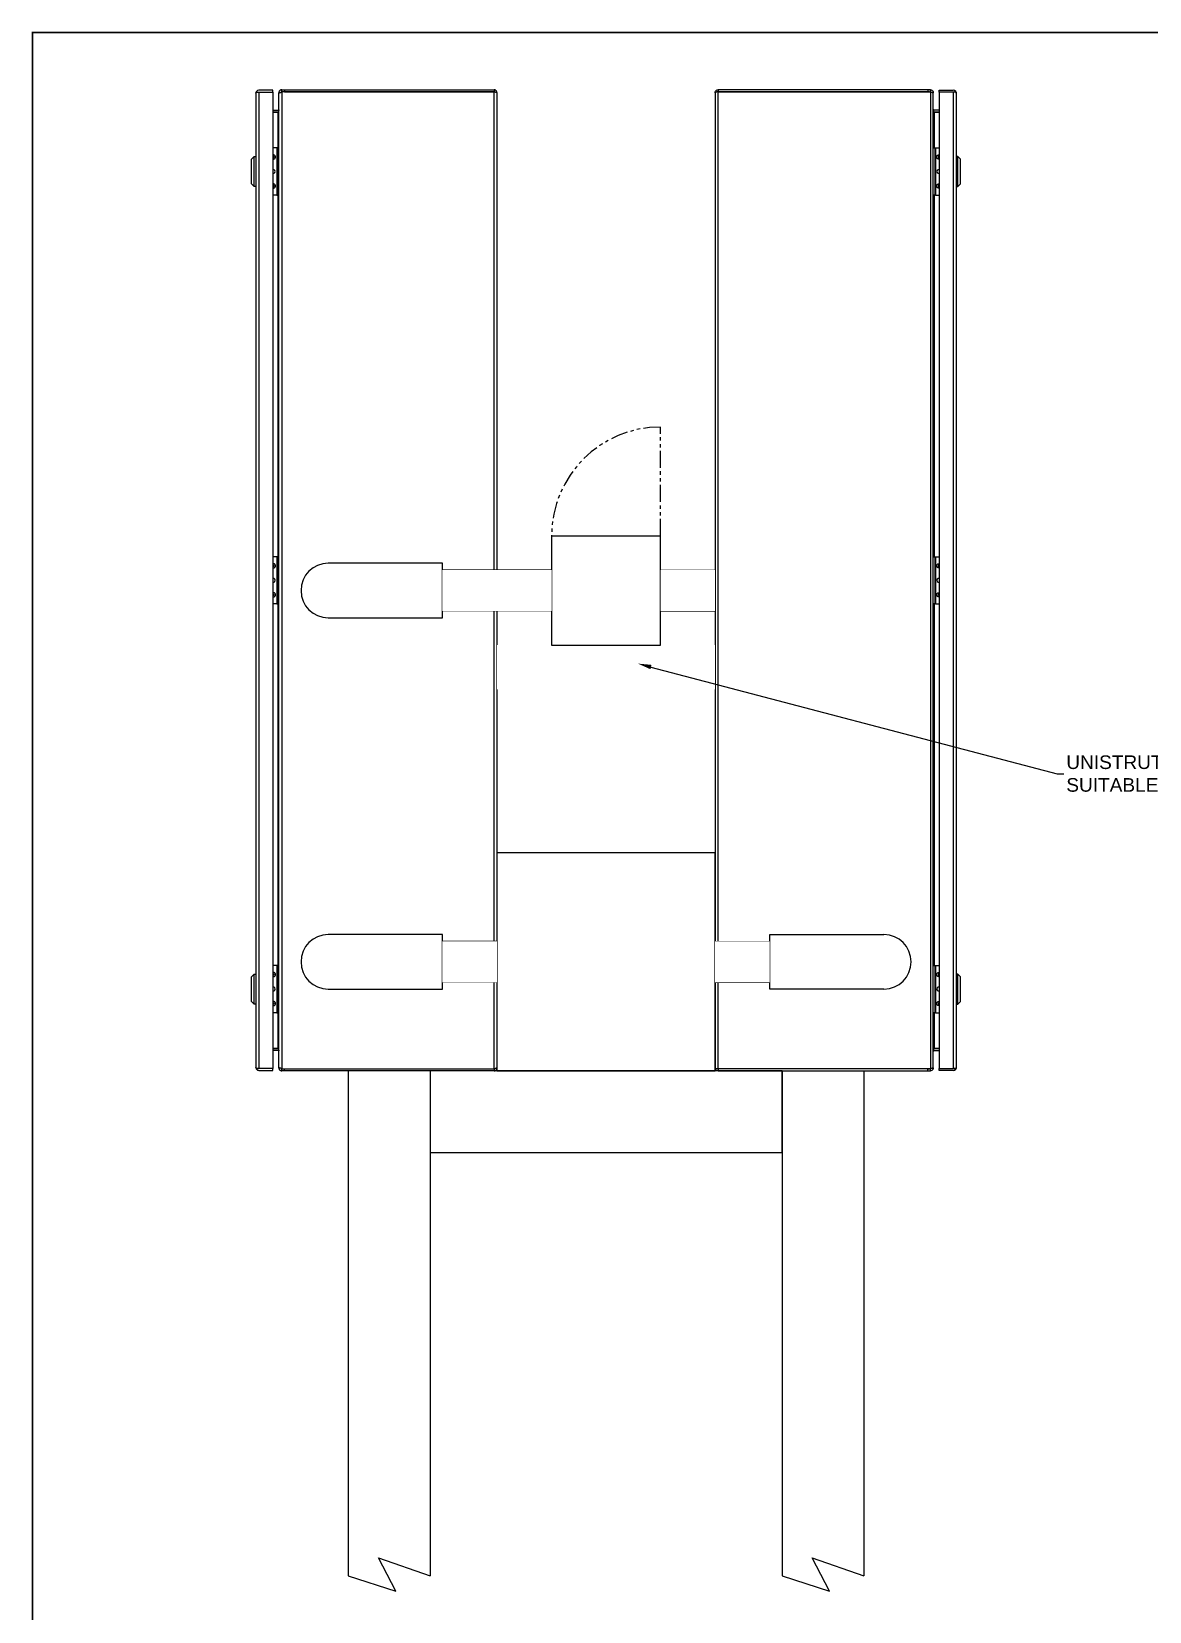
# Model space of a CAD drawing. Header units: inches. Extents: x -228 to 241, y -155 to 115.
# Drawn here: x -130.4 to -89.4, y -7.2 to 50.7 of the extents above; entities that cross this region are included whole.
import ezdxf
from ezdxf import colors
from ezdxf.entities.mleader import LeaderData, LeaderLine
from ezdxf.enums import TextEntityAlignment as Align
from ezdxf.math import Vec2, Vec3

# ---------------------------------------------------------------- set-up
doc = ezdxf.new("R2010")
doc.units = ezdxf.units.IN
doc.header["$MEASUREMENT"] = 0
doc.set_wipeout_variables(frame=1)
doc.linetypes.add('PHANTOM2', pattern=[1.25, 0.625, -0.125, 0.125, -0.125, 0.125, -0.125])
for name, color, linetype in [('BORDER', 3, 'Continuous'), ('DIM', 1, 'Continuous'), ('PANEL', 150, 'Continuous'), ('PERMSTRUCT', 4, 'Continuous'), ('TXT', 4, 'Continuous'), ('UNISTRUT', 60, 'Continuous'), ('WIREWAY', 253, 'Continuous')]:
    doc.layers.add(name, color=color, linetype=linetype)
doc.styles.add('Notes', font='arial.ttf', dxfattribs={"height": 0.125})
doc.styles.get("Standard").update_dxf_attribs({"font": 'arial.ttf'})

# ---------------------------------------------------------------- blocks, each defined once
blk = doc.blocks.new('B-BORDER')
at = {"layer": 'BORDER', "const_width": 0.01}
blk.add_lwpolyline([(34, 0), (34, 10), (18, 10), (18, 0), (34, 0)], dxfattribs=at)
at = {"layer": 'TXT'}
for tag, height, p in [('DRAWN_BY', 0.075, (29.2713, 0.5576)), ('SHEET', 0.075, (30.4722, 0.5576)), ('DWG_TITLE', 0.075, (32.384, 0.4864)), ('CHECKED_BY', 0.075, (29.2713, 0.4098)), ('DATE', 0.075, (30.4722, 0.4098)), ('REV', 0.125, (33.7822, 0.1077))]:
    blk.add_attdef(tag, text='', height=height, dxfattribs=at).set_placement(p, align=Align.MIDDLE_CENTER)
blk.add_attdef('FILENAME', (28.5264, 0.0864), '', height=0.075, dxfattribs=at)

msp = doc.modelspace()

# ---------------------------------------------------------------- linework, layer by layer
at = {"layer": 'PANEL'}
for p, q in [((-122.140428, 48.483741), (-122.140428, 48.48352)), ((-122.140428, 48.48333), (-122.140428, 48.483551)), ((-122.140428, 48.48352), (-122.140428, 48.483378)), ((-122.140428, 48.48333), (-122.140428, 12.730329)), ((-122.120324, 48.546087), (-122.083005, 48.519441)), ((-122.120324, 48.519251), (-122.032428, 48.519251)), ((-122.083005, 48.519441), (-122.032428, 48.519441)), ((-121.515428, 48.591331), (-122.032428, 48.591331)), ((-122.032428, 48.51933), (-121.515428, 48.51933)), ((-122.032428, 48.519251), (-121.515428, 48.519251)), ((-122.032428, 48.519251), (-122.032428, 12.694408)), ((-121.515428, 48.51933), (-121.515428, 48.591331)), ((-121.515428, 48.519251), (-121.515428, 12.694408)), ((-121.272354, 48.49933), (-121.298428, 48.49933)), ((-121.298428, 48.473257), (-121.298428, 48.49933)), ((-121.298428, 12.740978), (-121.298428, 48.473682)), ((-121.190428, 48.53533), (-121.190428, 48.60733)), ((-121.190428, 48.60733), (-121.095384, 48.60733)), ((-121.095384, 48.53533), (-121.190428, 48.53533)), ((-121.190428, 48.520389), (-121.190428, 12.694271)), ((-121.095384, 48.60733), (-121.095384, 48.53533)), ((-121.095384, 48.60733), (-113.406428, 48.60733)), ((-121.095384, 48.53533), (-113.406428, 48.53533)), ((-113.406428, 48.535219), (-121.095384, 48.535219)), ((-113.406428, 48.60733), (-113.406428, 48.53533)), ((-113.406428, 12.679441), (-113.406428, 48.535219)), ((-113.298428, 48.49933), (-113.298428, 12.715329)), ((-105.298428, 48.49933), (-105.298428, 12.715329)), ((-105.190428, 48.60733), (-105.190428, 48.53533)), ((-97.501473, 48.60733), (-105.190428, 48.60733)), ((-97.501473, 48.53533), (-105.190428, 48.53533)), ((-105.190428, 12.679441), (-105.190428, 48.535219)), ((-105.190428, 48.535219), (-97.501473, 48.535219)), ((-97.501473, 48.60733), (-97.501473, 48.53533)), ((-97.406428, 48.60733), (-97.501473, 48.60733)), ((-97.501473, 48.53533), (-97.406428, 48.53533)), ((-97.406428, 48.53533), (-97.406428, 48.60733)), ((-97.406428, 48.520389), (-97.406428, 12.694271)), ((-97.324502, 48.49933), (-97.298428, 48.49933)), ((-97.298428, 48.473257), (-97.298428, 48.49933)), ((-97.298428, 12.740978), (-97.298428, 48.473682)), ((-97.081428, 48.51933), (-97.081428, 48.591331)), ((-97.081428, 48.591331), (-96.564428, 48.591331)), ((-96.564428, 48.51933), (-97.081428, 48.51933)), ((-96.564428, 48.519251), (-97.081428, 48.519251)), ((-97.081428, 48.519251), (-97.081428, 12.694408)), ((-96.513851, 48.519441), (-96.564428, 48.519441)), ((-96.564428, 48.519251), (-96.564428, 12.694408)), ((-96.476533, 48.519251), (-96.564428, 48.519251)), ((-96.476533, 48.546087), (-96.513851, 48.519441)), ((-96.456429, 48.483741), (-96.456428, 48.48352)), ((-96.456428, 48.48333), (-96.456429, 48.483551)), ((-96.456428, 48.48352), (-96.456428, 48.483378)), ((-96.456428, 48.48333), (-96.456428, 12.730329)), ((-121.515428, 47.85733), (-121.334429, 47.85733)), ((-121.515428, 47.78533), (-121.334429, 47.78533)), ((-121.334429, 47.784918), (-121.515428, 47.784918)), ((-121.334429, 47.784918), (-121.322944, 47.784918)), ((-121.334429, 47.784918), (-121.334429, 46.47383)), ((-121.322944, 47.859212), (-121.309118, 47.818136)), ((-97.273913, 47.859212), (-97.287739, 47.818136)), ((-97.262428, 47.784918), (-97.273913, 47.784918)), ((-97.081428, 47.85733), (-97.262428, 47.85733)), ((-97.081428, 47.78533), (-97.262428, 47.78533)), ((-97.262428, 47.784918), (-97.081428, 47.784918)), ((-97.262428, 47.784918), (-97.262428, 46.47383)), ((-121.376428, 46.47383), (-121.515428, 46.47383)), ((-121.376428, 46.47383), (-121.376428, 44.74183)), ((-121.355428, 46.47383), (-121.376428, 46.47383)), ((-121.355428, 46.47383), (-121.355428, 44.74183)), ((-121.298428, 46.47383), (-121.355428, 46.47383)), ((-97.298428, 46.47383), (-97.241428, 46.47383)), ((-97.241428, 46.47383), (-97.241428, 44.74183)), ((-97.241428, 46.47383), (-97.220428, 46.47383)), ((-97.220428, 46.47383), (-97.220428, 44.74183)), ((-97.220428, 46.47383), (-97.081428, 46.47383)), ((-122.300428, 46.05633), (-122.200428, 46.156331)), ((-122.300428, 45.15633), (-122.300428, 46.05633)), ((-122.200428, 46.156331), (-122.140428, 46.156331)), ((-122.200428, 45.60633), (-122.200428, 46.156331)), ((-96.396428, 46.156331), (-96.456428, 46.156331)), ((-96.296428, 46.05633), (-96.396428, 46.156331)), ((-96.396428, 45.60633), (-96.396428, 46.156331)), ((-96.296428, 45.15633), (-96.296428, 46.05633)), ((-122.200428, 45.05633), (-122.200428, 45.60633)), ((-96.396428, 45.05633), (-96.396428, 45.60633)), ((-122.200428, 45.05633), (-122.300428, 45.15633)), ((-122.140428, 45.05633), (-122.200428, 45.05633)), ((-121.376428, 44.74183), (-121.515428, 44.74183)), ((-121.376428, 44.74183), (-121.355428, 44.74183)), ((-121.355428, 44.74183), (-121.298428, 44.74183)), ((-121.334429, 44.74183), (-121.334429, 31.47383)), ((-97.241428, 44.74183), (-97.298428, 44.74183)), ((-97.262428, 44.74183), (-97.262428, 31.47383)), ((-97.220428, 44.74183), (-97.241428, 44.74183)), ((-97.220428, 44.74183), (-97.081428, 44.74183)), ((-96.456428, 45.05633), (-96.396428, 45.05633)), ((-96.396428, 45.05633), (-96.296428, 45.15633)), ((-121.376428, 31.47383), (-121.515428, 31.47383)), ((-121.376428, 31.47383), (-121.376428, 29.74183)), ((-121.355428, 31.47383), (-121.376428, 31.47383)), ((-121.355428, 31.47383), (-121.355428, 29.74183)), ((-121.298428, 31.47383), (-121.355428, 31.47383)), ((-97.298428, 31.47383), (-97.241428, 31.47383)), ((-97.241428, 31.47383), (-97.241428, 29.74183)), ((-97.241428, 31.47383), (-97.220428, 31.47383)), ((-97.220428, 31.47383), (-97.220428, 29.74183)), ((-97.220428, 31.47383), (-97.081428, 31.47383)), ((-121.376428, 29.74183), (-121.515428, 29.74183)), ((-121.376428, 29.74183), (-121.355428, 29.74183)), ((-121.355428, 29.74183), (-121.298428, 29.74183)), ((-121.334429, 29.74183), (-121.334429, 16.473829)), ((-97.241428, 29.74183), (-97.298428, 29.74183)), ((-97.262428, 29.74183), (-97.262428, 16.473829)), ((-97.220428, 29.74183), (-97.241428, 29.74183)), ((-97.220428, 29.74183), (-97.081428, 29.74183)), ((-121.376428, 16.473829), (-121.515428, 16.473829)), ((-121.376428, 16.473829), (-121.376428, 14.74183)), ((-121.355428, 16.473829), (-121.376428, 16.473829)), ((-121.355428, 16.473829), (-121.355428, 14.74183)), ((-121.298428, 16.473829), (-121.355428, 16.473829)), ((-97.298428, 16.473829), (-97.241428, 16.473829)), ((-97.241428, 16.473829), (-97.241428, 14.74183)), ((-97.241428, 16.473829), (-97.220428, 16.473829)), ((-97.220428, 16.473829), (-97.220428, 14.74183)), ((-97.220428, 16.473829), (-97.081428, 16.473829)), ((-122.300428, 16.05733), (-122.200428, 16.15733)), ((-122.300428, 15.157329), (-122.300428, 16.05733)), ((-122.200428, 16.15733), (-122.140428, 16.15733)), ((-122.200428, 15.607329), (-122.200428, 16.15733)), ((-96.396428, 16.15733), (-96.456428, 16.15733)), ((-96.296428, 16.05733), (-96.396428, 16.15733)), ((-96.396428, 15.607329), (-96.396428, 16.15733)), ((-96.296428, 15.157329), (-96.296428, 16.05733)), ((-122.200428, 15.05733), (-122.300428, 15.157329)), ((-122.200428, 15.05733), (-122.200428, 15.607329)), ((-96.396428, 15.05733), (-96.396428, 15.607329)), ((-96.396428, 15.05733), (-96.296428, 15.157329)), ((-122.140428, 15.05733), (-122.200428, 15.05733)), ((-121.376428, 14.74183), (-121.515428, 14.74183)), ((-121.376428, 14.74183), (-121.355428, 14.74183)), ((-121.355428, 14.74183), (-121.298428, 14.74183)), ((-121.334429, 14.74183), (-121.334429, 13.429741)), ((-97.241428, 14.74183), (-97.298428, 14.74183)), ((-97.262428, 14.74183), (-97.262428, 13.429741)), ((-97.220428, 14.74183), (-97.241428, 14.74183)), ((-97.220428, 14.74183), (-97.081428, 14.74183)), ((-96.456428, 15.05733), (-96.396428, 15.05733)), ((-121.515428, 13.429741), (-121.334429, 13.429741)), ((-121.334429, 13.42933), (-121.515428, 13.42933)), ((-121.334429, 13.35733), (-121.515428, 13.35733)), ((-121.322944, 13.429741), (-121.334429, 13.429741)), ((-121.309118, 13.396524), (-121.322944, 13.355448)), ((-97.287739, 13.396524), (-97.273913, 13.355448)), ((-97.273913, 13.429741), (-97.262428, 13.429741)), ((-97.081428, 13.429741), (-97.262428, 13.429741)), ((-97.262428, 13.42933), (-97.081428, 13.42933)), ((-97.262428, 13.35733), (-97.081428, 13.35733)), ((-122.140428, 12.73011), (-122.140428, 12.730329)), ((-122.140428, 12.730329), (-122.140428, 12.730139)), ((-122.140428, 12.730139), (-122.140428, 12.72992)), ((-122.032428, 12.694408), (-122.120324, 12.694408)), ((-122.083005, 12.694218), (-122.120324, 12.667573)), ((-122.083005, 12.694218), (-122.032428, 12.694218)), ((-121.515428, 12.694408), (-122.032428, 12.694408)), ((-121.515428, 12.694329), (-122.032428, 12.694329)), ((-122.032428, 12.62233), (-121.515428, 12.62233)), ((-121.515428, 12.62233), (-121.515428, 12.694329)), ((-121.298428, 12.715329), (-121.298428, 12.740978)), ((-121.298428, 12.715329), (-121.271106, 12.715329)), ((-121.190428, 12.60733), (-121.190428, 12.679329)), ((-121.190428, 12.679329), (-121.095384, 12.679329)), ((-121.095384, 12.60733), (-121.190428, 12.60733)), ((-121.095384, 12.679441), (-113.406428, 12.679441)), ((-121.095384, 12.60733), (-121.095384, 12.679329)), ((-121.095384, 12.679329), (-113.406428, 12.679329)), ((-113.406428, 12.60733), (-121.095384, 12.60733)), ((-119.632678, 12.679329), (-119.632678, 12.679441)), ((-119.320178, 12.679441), (-119.320178, 12.679329)), ((-113.406428, 12.679329), (-113.406428, 12.60733)), ((-97.501473, 12.679441), (-105.190428, 12.679441)), ((-105.190428, 12.679329), (-105.190428, 12.60733)), ((-97.501473, 12.679329), (-105.190428, 12.679329)), ((-105.190428, 12.60733), (-97.501473, 12.60733)), ((-99.276678, 12.679441), (-99.276678, 12.679329)), ((-98.964178, 12.679329), (-98.964178, 12.679441)), ((-97.501473, 12.60733), (-97.501473, 12.679329)), ((-97.406428, 12.679329), (-97.501473, 12.679329)), ((-97.501473, 12.60733), (-97.406428, 12.60733)), ((-97.406428, 12.60733), (-97.406428, 12.679329)), ((-97.298428, 12.715329), (-97.325751, 12.715329)), ((-97.298428, 12.715329), (-97.298428, 12.740978)), ((-97.081428, 12.694408), (-96.564428, 12.694408)), ((-97.081428, 12.62233), (-97.081428, 12.694329)), ((-97.081428, 12.694329), (-96.564428, 12.694329)), ((-96.564428, 12.62233), (-97.081428, 12.62233)), ((-96.564428, 12.694408), (-96.476533, 12.694408)), ((-96.513851, 12.694218), (-96.564428, 12.694218)), ((-96.513851, 12.694218), (-96.476533, 12.667573)), ((-96.456429, 12.73011), (-96.456428, 12.730329)), ((-96.456428, 12.730139), (-96.456429, 12.72992)), ((-96.456428, 12.730329), (-96.456428, 12.730139))]:
    msp.add_line(p, q, dxfattribs=at)
for centre, radius, start, end in [((-122.032428, 48.48333), 0.108, 90, 144.47347928), ((-121.095384, 48.223219), 0.312, 90, 107.73593661), ((-97.501473, 48.223219), 0.312, 72.26406339, 90), ((-96.564428, 48.48333), 0.108, 35.52652072, 90), ((-121.334428, 47.89333), 0.036, 270, 288.6033869), ((-121.334428, 47.89333), 0.108, 270, 276.75402918), ((-97.262428, 47.89333), 0.108, 263.24597082, 270), ((-97.262428, 47.89333), 0.036, 251.3966131, 270), ((-121.495428, 46.139123), 0.022, 204.61997733, 155.38002267), ((-97.101428, 46.139123), 0.022, 24.61997733, 335.38002267), ((-121.495428, 45.60783), 0.068, 252.89536482, 107.10463518), ((-97.101428, 45.60783), 0.068, 72.89536482, 287.10463518), ((-121.495428, 45.076538), 0.022, 204.61997733, 155.38002267), ((-97.101428, 45.076538), 0.022, 24.61997733, 335.38002267), ((-121.495428, 31.139123), 0.022, 204.61997733, 155.38002267), ((-97.101428, 31.139123), 0.022, 24.61997733, 335.38002267), ((-121.495428, 30.60783), 0.068, 252.89536482, 107.10463518), ((-97.101428, 30.60783), 0.068, 72.89536482, 287.10463518), ((-121.495428, 30.076537), 0.022, 204.61997733, 155.38002267), ((-97.101428, 30.076537), 0.022, 24.61997733, 335.38002267), ((-121.495428, 16.139122), 0.022, 204.61997733, 155.38002267), ((-121.495428, 15.60783), 0.068, 252.89536482, 107.10463518), ((-97.101428, 15.60783), 0.068, 72.89536482, 287.10463518), ((-97.101428, 16.139122), 0.022, 24.61997733, 335.38002267), ((-121.495428, 15.076537), 0.022, 204.61997733, 155.38002267), ((-97.101428, 15.076537), 0.022, 24.61997733, 335.38002267), ((-121.334428, 13.32133), 0.108, 83.24597081, 90), ((-121.334428, 13.32133), 0.036, 71.39661291, 90), ((-97.262428, 13.32133), 0.108, 90, 96.75402919), ((-97.262428, 13.32133), 0.036, 90, 108.60338709), ((-122.032428, 12.73033), 0.108, 215.52652072, 270), ((-121.095384, 12.991441), 0.312, 252.26406339, 270), ((-97.501473, 12.991441), 0.312, 270, 287.73593661), ((-96.564428, 12.73033), 0.108, 270, 324.47347928)]:
    msp.add_arc(centre, radius, start, end, dxfattribs=at)
for points, knots in [([(-122.120324, 48.546087), (-122.123954, 48.540339), (-122.131214, 48.528846), (-122.138654, 48.507695), (-122.139792, 48.492323), (-122.140428, 48.483741)], [0, 0, 0, 0, 0.3064259275, 0.6127477556, 1, 1, 1, 1]), ([(-122.140428, 48.483551), (-122.140017, 48.487196), (-122.139195, 48.494486), (-122.132877, 48.506381), (-122.124821, 48.51464), (-122.120324, 48.519251)], [0, 0, 0, 0, 0.30642666, 0.612745307, 1, 1, 1, 1]), ([(-121.190428, 48.60733), (-121.197731, 48.60733), (-121.204898, 48.606597), (-121.21896, 48.60374), (-121.225929, 48.601581), (-121.239143, 48.595986), (-121.24539, 48.592572), (-121.257163, 48.584543), (-121.262695, 48.579899), (-121.272566, 48.569809), (-121.276971, 48.564325), (-121.284704, 48.552491), (-121.287954, 48.546244), (-121.295753, 48.526954), (-121.298428, 48.513085), (-121.298428, 48.49933)], [0, 0, 0, 0, 0.125, 0.125, 0.25, 0.25, 0.375, 0.375, 0.5, 0.5, 0.625, 0.625, 0.75, 0.75, 1, 1, 1, 1]), ([(-121.298428, 48.473682), (-121.297365, 48.47806), (-121.295124, 48.487286), (-121.276239, 48.498846), (-121.246891, 48.508855), (-121.216285, 48.515786), (-121.197047, 48.519211), (-121.190428, 48.520389)], [0, 0, 0, 0, 0.209542897, 0.441485789, 0.666196562, 0.885164447, 1, 1, 1, 1]), ([(-121.190428, 48.53533), (-121.195781, 48.534597), (-121.205671, 48.533243), (-121.217161, 48.52472), (-121.221141, 48.517692), (-121.223238, 48.513989)], [0, 0, 0, 0, 0.358172289, 0.661797397, 1, 1, 1, 1]), ([(-113.298428, 48.49933), (-113.299606, 48.511381), (-113.301997, 48.53584), (-113.320907, 48.568608), (-113.349155, 48.593351), (-113.379579, 48.605714), (-113.399187, 48.606894), (-113.406428, 48.60733)], [0, 0, 0, 0, 0.213133402, 0.432590847, 0.652050972, 0.871511802, 1, 1, 1, 1]), ([(-113.406428, 48.535219), (-113.399298, 48.533711), (-113.392282, 48.532226), (-113.378477, 48.529249), (-113.37162, 48.52774), (-113.358552, 48.524748), (-113.352351, 48.523267), (-113.340621, 48.520284), (-113.335063, 48.518771), (-113.325099, 48.515791), (-113.320631, 48.51431), (-113.312747, 48.511313), (-113.309378, 48.509808), (-113.301292, 48.505347), (-113.298428, 48.502347), (-113.298428, 48.49933)], [0, 0, 0, 0, 0.125, 0.125, 0.25, 0.25, 0.375, 0.375, 0.5, 0.5, 0.625, 0.625, 0.75, 0.75, 1, 1, 1, 1]), ([(-105.298428, 48.49933), (-105.29725, 48.511381), (-105.29486, 48.53584), (-105.27595, 48.568608), (-105.247701, 48.593351), (-105.217277, 48.605714), (-105.197669, 48.606894), (-105.190428, 48.60733)], [0, 0, 0, 0, 0.213133402, 0.432590847, 0.652050972, 0.871511802, 1, 1, 1, 1]), ([(-105.190428, 48.535219), (-105.197558, 48.533711), (-105.204575, 48.532226), (-105.218379, 48.529249), (-105.225236, 48.52774), (-105.238305, 48.524748), (-105.244505, 48.523267), (-105.256236, 48.520284), (-105.261793, 48.518771), (-105.271757, 48.515791), (-105.276225, 48.51431), (-105.284109, 48.511313), (-105.287478, 48.509808), (-105.295565, 48.505347), (-105.298428, 48.502347), (-105.298428, 48.49933)], [0, 0, 0, 0, 0.125, 0.125, 0.25, 0.25, 0.375, 0.375, 0.5, 0.5, 0.625, 0.625, 0.75, 0.75, 1, 1, 1, 1]), ([(-97.406428, 48.60733), (-97.399125, 48.60733), (-97.391959, 48.606597), (-97.377896, 48.60374), (-97.370927, 48.601581), (-97.357713, 48.595986), (-97.351467, 48.592572), (-97.339693, 48.584543), (-97.334161, 48.579899), (-97.324291, 48.569809), (-97.319885, 48.564325), (-97.312152, 48.552491), (-97.308903, 48.546244), (-97.301103, 48.526954), (-97.298428, 48.513085), (-97.298428, 48.49933)], [0, 0, 0, 0, 0.125, 0.125, 0.25, 0.25, 0.375, 0.375, 0.5, 0.5, 0.625, 0.625, 0.75, 0.75, 1, 1, 1, 1]), ([(-97.406428, 48.53533), (-97.401076, 48.534597), (-97.391186, 48.533243), (-97.379695, 48.52472), (-97.375715, 48.517692), (-97.373618, 48.513989)], [0, 0, 0, 0, 0.358172289, 0.661797397, 1, 1, 1, 1]), ([(-97.298428, 48.473682), (-97.299492, 48.47806), (-97.301733, 48.487286), (-97.320617, 48.498846), (-97.349966, 48.508855), (-97.380571, 48.515786), (-97.39981, 48.519211), (-97.406428, 48.520389)], [0, 0, 0, 0, 0.209542897, 0.441485789, 0.666196562, 0.885164447, 1, 1, 1, 1]), ([(-96.476533, 48.546087), (-96.472902, 48.540339), (-96.465643, 48.528846), (-96.458202, 48.507695), (-96.457064, 48.492323), (-96.456429, 48.483741)], [0, 0, 0, 0, 0.3064259275, 0.6127477556, 1, 1, 1, 1]), ([(-96.456429, 48.483551), (-96.45684, 48.487196), (-96.457662, 48.494486), (-96.46398, 48.506381), (-96.472035, 48.51464), (-96.476533, 48.519251)], [0, 0, 0, 0, 0.30642666, 0.612745307, 1, 1, 1, 1]), ([(-121.322944, 47.859212), (-121.316111, 47.862924), (-121.302446, 47.87035), (-121.299767, 47.88567), (-121.298428, 47.893331)], [0, 0, 0, 0, 0.49999842, 1, 1, 1, 1]), ([(-121.298428, 47.870212), (-121.299767, 47.855996), (-121.302446, 47.827565), (-121.316111, 47.799134), (-121.322944, 47.784918)], [0, 0, 0, 0, 0.49999724, 1, 1, 1, 1]), ([(-97.273913, 47.859212), (-97.280745, 47.862924), (-97.294411, 47.87035), (-97.297089, 47.88567), (-97.298428, 47.893331)], [0, 0, 0, 0, 0.49999842, 1, 1, 1, 1]), ([(-97.298428, 47.870212), (-97.297089, 47.855996), (-97.294411, 47.827565), (-97.280745, 47.799134), (-97.273913, 47.784918)], [0, 0, 0, 0, 0.49999724, 1, 1, 1, 1]), ([(-121.515428, 46.066532), (-121.5088, 46.064798), (-121.49285, 46.060628), (-121.470959, 46.0657), (-121.453184, 46.074765), (-121.441038, 46.08473), (-121.4311, 46.096865), (-121.421886, 46.114677), (-121.417168, 46.139123), (-121.421885, 46.163561), (-121.431095, 46.181375), (-121.441027, 46.193506), (-121.453178, 46.203476), (-121.470951, 46.212543), (-121.49285, 46.217619), (-121.5088, 46.213447), (-121.515428, 46.211714)], [0, 0, 0, 0, 0.072750382, 0.175051966, 0.230673561, 0.286374704, 0.341999295, 0.397696975, 0.49999856, 0.602300144, 0.657926426, 0.713626244, 0.769247886, 0.824946463, 0.927248833, 1, 1, 1, 1]), ([(-97.081428, 46.066532), (-97.088057, 46.064798), (-97.104006, 46.060628), (-97.125898, 46.0657), (-97.143673, 46.074765), (-97.155819, 46.08473), (-97.165757, 46.096865), (-97.17497, 46.114677), (-97.179688, 46.139123), (-97.174971, 46.163561), (-97.165761, 46.181375), (-97.155829, 46.193506), (-97.143679, 46.203476), (-97.125905, 46.212543), (-97.104006, 46.217619), (-97.088057, 46.213447), (-97.081428, 46.211714)], [0, 0, 0, 0, 0.072750382, 0.175051966, 0.230673561, 0.286374704, 0.341999295, 0.397696975, 0.49999856, 0.602300144, 0.657926426, 0.713626244, 0.769247886, 0.824946463, 0.927248833, 1, 1, 1, 1]), ([(-121.515428, 45.003946), (-121.5088, 45.002213), (-121.49285, 44.998043), (-121.470959, 45.003115), (-121.453184, 45.01218), (-121.441038, 45.022145), (-121.4311, 45.034279), (-121.421886, 45.052092), (-121.417168, 45.076537), (-121.421885, 45.100976), (-121.431095, 45.11879), (-121.441027, 45.130921), (-121.453178, 45.140891), (-121.470951, 45.14996), (-121.49285, 45.155033), (-121.5088, 45.150862), (-121.515428, 45.149128)], [0, 0, 0, 0, 0.072750299, 0.175051766, 0.230673297, 0.286374377, 0.341998904, 0.397696521, 0.499997988, 0.602299456, 0.657925673, 0.713625428, 0.769247007, 0.824947448, 0.927248916, 1, 1, 1, 1]), ([(-97.081428, 45.003946), (-97.088057, 45.002213), (-97.104006, 44.998043), (-97.125898, 45.003115), (-97.143673, 45.01218), (-97.155819, 45.022145), (-97.165757, 45.034279), (-97.17497, 45.052092), (-97.179688, 45.076537), (-97.174971, 45.100976), (-97.165761, 45.11879), (-97.155829, 45.130921), (-97.143679, 45.140891), (-97.125906, 45.14996), (-97.104006, 45.155033), (-97.088057, 45.150862), (-97.081428, 45.149128)], [0, 0, 0, 0, 0.072750299, 0.175051766, 0.230673297, 0.286374377, 0.341998904, 0.397696521, 0.499997988, 0.602299456, 0.657925673, 0.713625428, 0.769247007, 0.824947448, 0.927248916, 1, 1, 1, 1]), ([(-121.515428, 31.066532), (-121.5088, 31.064798), (-121.49285, 31.060627), (-121.470958, 31.0657), (-121.453184, 31.074765), (-121.441037, 31.08473), (-121.431099, 31.096864), (-121.421886, 31.114677), (-121.417169, 31.139123), (-121.421885, 31.163561), (-121.431095, 31.181375), (-121.441028, 31.193505), (-121.453177, 31.203476), (-121.470951, 31.212544), (-121.49285, 31.217618), (-121.5088, 31.213447), (-121.515428, 31.211714)], [0, 0, 0, 0, 0.0727506776, 0.1750523866, 0.2306748859, 0.2863744572, 0.3419982373, 0.3976978958, 0.4999998682, 0.6023019693, 0.6579258085, 0.7136253237, 0.7692484574, 0.824947638, 0.927249347, 1, 1, 1, 1]), ([(-97.081428, 31.066532), (-97.088057, 31.064798), (-97.104006, 31.060627), (-97.125898, 31.0657), (-97.143672, 31.074765), (-97.155819, 31.08473), (-97.165757, 31.096864), (-97.17497, 31.114677), (-97.179688, 31.139123), (-97.174971, 31.163561), (-97.165761, 31.181375), (-97.155829, 31.193505), (-97.143679, 31.203476), (-97.125905, 31.212544), (-97.104006, 31.217618), (-97.088057, 31.213447), (-97.081428, 31.211714)], [0, 0, 0, 0, 0.0727506776, 0.1750523866, 0.2306748859, 0.2863744572, 0.3419982373, 0.3976978958, 0.4999998682, 0.6023019693, 0.6579258085, 0.7136253237, 0.7692484574, 0.824947638, 0.927249347, 1, 1, 1, 1]), ([(-121.515428, 30.003946), (-121.5088, 30.002213), (-121.49285, 29.998042), (-121.470958, 30.003114), (-121.453184, 30.01218), (-121.441037, 30.022144), (-121.431099, 30.034279), (-121.421886, 30.052092), (-121.417169, 30.076537), (-121.421885, 30.100976), (-121.431095, 30.11879), (-121.441028, 30.13092), (-121.453177, 30.140891), (-121.470951, 30.149958), (-121.49285, 30.155032), (-121.5088, 30.150862), (-121.515428, 30.149128)], [0, 0, 0, 0, 0.072750656, 0.17505237, 0.230674872, 0.286374446, 0.341998229, 0.397697774, 0.49999988, 0.602301857, 0.657925815, 0.713625333, 0.769248386, 0.82494763, 0.927249344, 1, 1, 1, 1]), ([(-97.081428, 30.003946), (-97.088057, 30.002213), (-97.104006, 29.998042), (-97.125898, 30.003114), (-97.143672, 30.01218), (-97.155819, 30.022144), (-97.165757, 30.034279), (-97.17497, 30.052092), (-97.179688, 30.076537), (-97.174971, 30.100976), (-97.165761, 30.11879), (-97.155829, 30.13092), (-97.143679, 30.140891), (-97.125905, 30.149958), (-97.104006, 30.155032), (-97.088057, 30.150862), (-97.081428, 30.149128)], [0, 0, 0, 0, 0.072750656, 0.17505237, 0.230674872, 0.286374446, 0.341998229, 0.397697774, 0.49999988, 0.602301857, 0.657925815, 0.713625333, 0.769248386, 0.82494763, 0.927249344, 1, 1, 1, 1]), ([(-121.515428, 16.066531), (-121.5088, 16.064798), (-121.49285, 16.060628), (-121.470959, 16.0657), (-121.453184, 16.074765), (-121.441038, 16.08473), (-121.431099, 16.096863), (-121.421887, 16.114677), (-121.417168, 16.139122), (-121.421885, 16.16356), (-121.431095, 16.181374), (-121.441028, 16.193505), (-121.453177, 16.203476), (-121.470951, 16.212543), (-121.49285, 16.217617), (-121.5088, 16.213446), (-121.515428, 16.211713)], [0, 0, 0, 0, 0.072750539, 0.175052346, 0.230674061, 0.286375325, 0.341996789, 0.397698312, 0.500000119, 0.602301925, 0.657924604, 0.713624544, 0.769248957, 0.824947654, 0.927249461, 1, 1, 1, 1]), ([(-97.081428, 16.066531), (-97.088057, 16.064798), (-97.104006, 16.060628), (-97.125898, 16.0657), (-97.143673, 16.074765), (-97.155818, 16.08473), (-97.165757, 16.096863), (-97.17497, 16.114677), (-97.179688, 16.139122), (-97.174972, 16.16356), (-97.165761, 16.181374), (-97.155829, 16.193505), (-97.143679, 16.203476), (-97.125905, 16.212543), (-97.104006, 16.217617), (-97.088057, 16.213446), (-97.081428, 16.211713)], [0, 0, 0, 0, 0.072750539, 0.175052346, 0.230674061, 0.286375325, 0.341996789, 0.397698312, 0.500000119, 0.602301925, 0.657924604, 0.713624544, 0.769248957, 0.824947654, 0.927249461, 1, 1, 1, 1]), ([(-121.515428, 15.003946), (-121.5088, 15.002213), (-121.49285, 14.998042), (-121.470959, 15.003115), (-121.453184, 15.012179), (-121.441038, 15.022144), (-121.431099, 15.034278), (-121.421887, 15.052092), (-121.417168, 15.076537), (-121.421885, 15.100975), (-121.431095, 15.11879), (-121.441028, 15.130919), (-121.453177, 15.140891), (-121.470951, 15.149957), (-121.49285, 15.155031), (-121.5088, 15.150861), (-121.515428, 15.149128)], [0, 0, 0, 0, 0.072750505, 0.175052263, 0.230673952, 0.28637519, 0.341996627, 0.397698124, 0.499999881, 0.602301639, 0.657928015, 0.713624679, 0.769249066, 0.824947737, 0.927249495, 1, 1, 1, 1]), ([(-97.081428, 15.003946), (-97.088057, 15.002213), (-97.104006, 14.998042), (-97.125898, 15.003115), (-97.143673, 15.012179), (-97.155818, 15.022144), (-97.165757, 15.034278), (-97.17497, 15.052092), (-97.179688, 15.076537), (-97.174971, 15.100975), (-97.165762, 15.11879), (-97.155828, 15.130919), (-97.143679, 15.140891), (-97.125905, 15.149957), (-97.104006, 15.155031), (-97.088057, 15.150861), (-97.081428, 15.149128)], [0, 0, 0, 0, 0.072750505, 0.175052263, 0.230673952, 0.28637519, 0.341996627, 0.397698124, 0.499999881, 0.602301639, 0.657928015, 0.713624679, 0.769249066, 0.824947737, 0.927249495, 1, 1, 1, 1]), ([(-121.322944, 13.429741), (-121.316111, 13.415526), (-121.302446, 13.387095), (-121.299767, 13.358664), (-121.298428, 13.344448)], [0, 0, 0, 0, 0.50000276, 1, 1, 1, 1]), ([(-121.298428, 13.321329), (-121.299767, 13.328989), (-121.302446, 13.34431), (-121.316111, 13.351735), (-121.322944, 13.355448)], [0, 0, 0, 0, 0.50000158, 1, 1, 1, 1]), ([(-97.273913, 13.429741), (-97.280745, 13.415526), (-97.294411, 13.387095), (-97.297089, 13.358664), (-97.298428, 13.344448)], [0, 0, 0, 0, 0.50000276, 1, 1, 1, 1]), ([(-97.298428, 13.321329), (-97.297089, 13.328989), (-97.294411, 13.34431), (-97.280745, 13.351735), (-97.273913, 13.355448)], [0, 0, 0, 0, 0.50000158, 1, 1, 1, 1]), ([(-122.120324, 12.694408), (-122.123954, 12.698054), (-122.131214, 12.705345), (-122.138654, 12.71724), (-122.139792, 12.725498), (-122.140428, 12.73011)], [0, 0, 0, 0, 0.30643329, 0.612747755, 1, 1, 1, 1]), ([(-122.140428, 12.72992), (-122.140017, 12.723134), (-122.139195, 12.709564), (-122.132877, 12.688051), (-122.124821, 12.67491), (-122.120324, 12.667573)], [0, 0, 0, 0, 0.306431766, 0.612748158, 1, 1, 1, 1]), ([(-121.190428, 12.694271), (-121.20257, 12.696491), (-121.227004, 12.70096), (-121.259453, 12.709553), (-121.284025, 12.719797), (-121.296698, 12.730384), (-121.297943, 12.738008), (-121.298428, 12.740978)], [0, 0, 0, 0, 0.21002107, 0.422671538, 0.638733415, 0.85927515, 1, 1, 1, 1]), ([(-121.298428, 12.71533), (-121.298428, 12.70845), (-121.297776, 12.701621), (-121.295167, 12.688105), (-121.293181, 12.681351), (-121.28796, 12.668423), (-121.284743, 12.662247), (-121.277095, 12.650507), (-121.272608, 12.644899), (-121.262728, 12.63479), (-121.257318, 12.630238), (-121.24555, 12.622182), (-121.239178, 12.618694), (-121.219464, 12.610331), (-121.20504, 12.60733), (-121.190428, 12.60733)], [0, 0, 0, 0, 0.125, 0.125, 0.25, 0.25, 0.375, 0.375, 0.5, 0.5, 0.625, 0.625, 0.75, 0.75, 1, 1, 1, 1]), ([(-121.222856, 12.700812), (-121.2227, 12.700079), (-121.221626, 12.695034), (-121.213404, 12.686573), (-121.201593, 12.680096), (-121.193123, 12.679515), (-121.190428, 12.679329)], [0, 0, 0, 0, 0.064313146, 0.442426545, 0.822591461, 1, 1, 1, 1]), ([(-113.298428, 12.71533), (-113.298428, 12.713821), (-113.299128, 12.712337), (-113.301871, 12.709359), (-113.303947, 12.707851), (-113.309362, 12.704858), (-113.312677, 12.703378), (-113.320503, 12.700395), (-113.325061, 12.698881), (-113.335019, 12.695901), (-113.340451, 12.69442), (-113.352224, 12.691423), (-113.358525, 12.689919), (-113.378003, 12.685457), (-113.392169, 12.682458), (-113.406428, 12.679441)], [0, 0, 0, 0, 0.125, 0.125, 0.25, 0.25, 0.375, 0.375, 0.5, 0.5, 0.625, 0.625, 0.75, 0.75, 1, 1, 1, 1]), ([(-113.406428, 12.60733), (-113.394377, 12.608507), (-113.369918, 12.610898), (-113.33715, 12.629808), (-113.312407, 12.658056), (-113.300045, 12.68848), (-113.298864, 12.708089), (-113.298428, 12.715329)], [0, 0, 0, 0, 0.213135723, 0.432592472, 0.65205188, 0.871512688, 1, 1, 1, 1]), ([(-105.298428, 12.71533), (-105.298428, 12.713821), (-105.297729, 12.712337), (-105.294986, 12.709359), (-105.292909, 12.707851), (-105.287494, 12.704858), (-105.28418, 12.703378), (-105.276353, 12.700395), (-105.271796, 12.698881), (-105.261837, 12.695901), (-105.256406, 12.69442), (-105.244632, 12.691423), (-105.238331, 12.689919), (-105.218854, 12.685457), (-105.204688, 12.682458), (-105.190428, 12.679441)], [0, 0, 0, 0, 0.125, 0.125, 0.25, 0.25, 0.375, 0.375, 0.5, 0.5, 0.625, 0.625, 0.75, 0.75, 1, 1, 1, 1]), ([(-105.190428, 12.60733), (-105.202479, 12.608507), (-105.226938, 12.610898), (-105.259706, 12.629808), (-105.284449, 12.658056), (-105.296812, 12.68848), (-105.297992, 12.708089), (-105.298428, 12.715329)], [0, 0, 0, 0, 0.213135723, 0.432592472, 0.65205188, 0.871512688, 1, 1, 1, 1]), ([(-97.406428, 12.694271), (-97.394287, 12.696491), (-97.369852, 12.70096), (-97.337404, 12.709553), (-97.312832, 12.719797), (-97.300159, 12.730384), (-97.298913, 12.738008), (-97.298428, 12.740978)], [0, 0, 0, 0, 0.21002107, 0.422671538, 0.638733415, 0.85927515, 1, 1, 1, 1]), ([(-97.298428, 12.71533), (-97.298428, 12.70845), (-97.299081, 12.701621), (-97.301689, 12.688105), (-97.303676, 12.681351), (-97.308897, 12.668423), (-97.312113, 12.662247), (-97.319761, 12.650507), (-97.324249, 12.644899), (-97.334128, 12.63479), (-97.339538, 12.630238), (-97.351306, 12.622182), (-97.357678, 12.618694), (-97.377392, 12.610331), (-97.391817, 12.60733), (-97.406428, 12.60733)], [0, 0, 0, 0, 0.125, 0.125, 0.25, 0.25, 0.375, 0.375, 0.5, 0.5, 0.625, 0.625, 0.75, 0.75, 1, 1, 1, 1]), ([(-97.374, 12.700812), (-97.374157, 12.700079), (-97.375231, 12.695034), (-97.383452, 12.686573), (-97.395263, 12.680096), (-97.403733, 12.679515), (-97.406428, 12.679329)], [0, 0, 0, 0, 0.064313146, 0.442426545, 0.822591461, 1, 1, 1, 1]), ([(-96.476533, 12.694408), (-96.472902, 12.698054), (-96.465643, 12.705345), (-96.458202, 12.71724), (-96.457064, 12.725498), (-96.456429, 12.73011)], [0, 0, 0, 0, 0.30643329, 0.612747755, 1, 1, 1, 1]), ([(-96.456429, 12.72992), (-96.45684, 12.723134), (-96.457662, 12.709564), (-96.46398, 12.688051), (-96.472035, 12.67491), (-96.476533, 12.667573)], [0, 0, 0, 0, 0.306431766, 0.612748158, 1, 1, 1, 1])]:
    msp.add_open_spline(points, degree=3, knots=knots, dxfattribs=at)
at = {"layer": 'PERMSTRUCT'}
for p, q in [((-118.750906, 12.607218), (-118.750906, -5.923302)), ((-115.750906, 12.607218), (-118.750906, 12.607218)), ((-115.750906, 12.607218), (-118.750906, 12.607218)), ((-115.750906, 12.60733), (-115.750906, -5.92319)), ((-102.845951, 12.60733), (-102.845951, -5.92319)), ((-102.845951, 12.607218), (-99.845951, 12.607218)), ((-99.845951, 12.607218), (-99.845951, -5.923302)), ((-117.01319, -6.487923), (-117.641901, -5.268307)), ((-117.641901, -5.268307), (-115.750906, -5.923302)), ((-101.108234, -6.487923), (-101.736945, -5.268307)), ((-101.736945, -5.268307), (-99.845951, -5.923302)), ((-118.750906, -5.923302), (-117.01319, -6.487923)), ((-102.845951, -5.923302), (-101.108234, -6.487923))]:
    msp.add_line(p, q, dxfattribs=at)
msp.add_lwpolyline([(-102.845951, 12.60733), (-115.750906, 12.60733), (-115.750906, 9.60733), (-102.845951, 9.60733), (-102.845951, 12.607218)], dxfattribs=at)
at = {"layer": 'WIREWAY', "linetype": 'PHANTOM2'}
msp.add_line((-107.298428, 32.23233), (-107.298428, 36.23233), dxfattribs=at)
at = {"layer": 'WIREWAY'}
for p, q in [((-115.298428, 31.23233), (-119.485928, 31.23233)), ((-115.298428, 29.23233), (-115.298428, 31.23233)), ((-111.298428, 30.98233), (-115.298428, 30.98233)), ((-107.298428, 30.98233), (-105.298428, 30.98233)), ((-119.485928, 29.23233), (-115.298428, 29.23233)), ((-111.298428, 29.48233), (-115.298428, 29.48233)), ((-107.298428, 29.48233), (-105.298428, 29.48233)), ((-115.298428, 17.60733), (-119.485928, 17.60733)), ((-115.298428, 15.60733), (-115.298428, 17.60733)), ((-103.298428, 15.60733), (-103.298428, 17.60733)), ((-103.298428, 17.60733), (-99.110928, 17.60733)), ((-113.298428, 17.35733), (-115.298428, 17.35733)), ((-105.298428, 17.35733), (-103.298428, 17.35733)), ((-113.298428, 15.85733), (-115.298428, 15.85733)), ((-105.298428, 15.85733), (-103.298428, 15.85733)), ((-119.485928, 15.60733), (-115.298428, 15.60733)), ((-99.110928, 15.60733), (-103.298428, 15.60733))]:
    msp.add_line(p, q, dxfattribs=at)
msp.add_lwpolyline([(-105.298428, 12.60733), (-105.298428, 20.60733), (-113.298428, 20.60733), (-113.298428, 12.60733), (-105.298428, 12.60733)], dxfattribs=at)
at = {"layer": 'WIREWAY', "linetype": 'PHANTOM2'}
msp.add_arc((-107.298428, 32.23233), 4, 90, 180, dxfattribs=at)
at = {"layer": 'WIREWAY'}
for centre, start, end in [((-119.485928, 30.23233), 90, 270), ((-119.485928, 16.60733), 90, 270), ((-99.110928, 16.60733), 270, 90)]:
    msp.add_arc(centre, 1, start, end, dxfattribs=at)

# ---------------------------------------------------------------- block references
at = {"layer": 'DIM', "xscale": 6, "yscale": 6, "zscale": 6}
msp.add_blockref('B-BORDER', (-238.335056, -9.288007), dxfattribs=at)

# ---------------------------------------------------------------- next in the draw order: wipeouts: each hides what was drawn before it
for points, layer in [([(-113.298428, 28.23233), (-113.298428, 26.60733), (-105.298428, 26.60733), (-105.298428, 28.23233)], 'UNISTRUT'), ([(-113.298428, 15.85733), (-113.298428, 17.35733), (-115.298428, 17.35733), (-115.298428, 15.85733)], 'WIREWAY'), ([(-105.298428, 15.85733), (-105.298428, 17.35733), (-103.298428, 17.35733), (-103.298428, 15.85733)], 'WIREWAY')]:
    msp.add_wipeout(points).dxf.layer = layer

# ---------------------------------------------------------------- next in the draw order: linework, layer by layer
at = {"layer": 'WIREWAY'}
msp.add_lwpolyline([(-111.298428, 28.23233), (-107.298428, 28.23233), (-107.298428, 32.23233), (-111.298428, 32.23233), (-111.298428, 28.23233)], dxfattribs=at)

# ---------------------------------------------------------------- next in the draw order: leaders
at = {"layer": 'DIM'}
ml = msp.add_multileader_mtext('Standard', dxfattribs=at)
ml.set_content('UNISTRUT OR OTHER\\PSUITABLE BRACING A/R', color=256, style='Notes')
ml.set_leader_properties()
ml.build(insert=Vec2(0, 0))
ml.multileader.update_dxf_attribs({"text_left_attachment_type": 2, "text_right_attachment_type": 2, "dogleg_length": 0.25, "arrow_head_size": 0.5})
ctx = ml.context
ctx.base_point, ctx.char_height, ctx.arrow_head_size, ctx.landing_gap_size, ctx.plane_origin = Vec3(-92.510148, 23.502814), 0.5, 0.5, 0.09, Vec3(-108.134093, 27.551508)
ctx.left_attachment, ctx.right_attachment = 2, 2
notes = []
notes.append((ctx, [(0, (1, 1, 0), (-92.760148, 23.502814), (1, 0), 0.25, [(0, [(-108.134093, 27.551508)], 0, [])])]))
ctx.mtext.insert, ctx.mtext.flow_direction = Vec3(-92.420148, 24.182441), 5
for ctx, leaders in notes:
    for number, flags, end, landing, length, lines in leaders:
        leader = LeaderData()
        leader.index, (leader.has_last_leader_line, leader.has_dogleg_vector, leader.attachment_direction) = number, flags
        leader.last_leader_point, leader.dogleg_vector, leader.dogleg_length = Vec3(end), Vec3(landing), length
        for number, points, colour, breaks in lines:
            line = LeaderLine()
            line.index, line.vertices, line.color, line.breaks = number, Vec3.list(points), colors.encode_raw_color(colour), breaks
            leader.lines.append(line)
        ctx.leaders.append(leader)

# ---------------------------------------------------------------- next in the draw order: wipeouts: each hides what was drawn before it
for points in [[(-111.298428, 29.48233), (-111.298428, 30.98233), (-115.298428, 30.98233), (-115.298428, 29.48233)], [(-107.298428, 29.48233), (-107.298428, 30.98233), (-105.298428, 30.98233), (-105.298428, 29.48233)]]:
    msp.add_wipeout(points).dxf.layer = 'WIREWAY'

doc.saveas('drawing.dxf')
